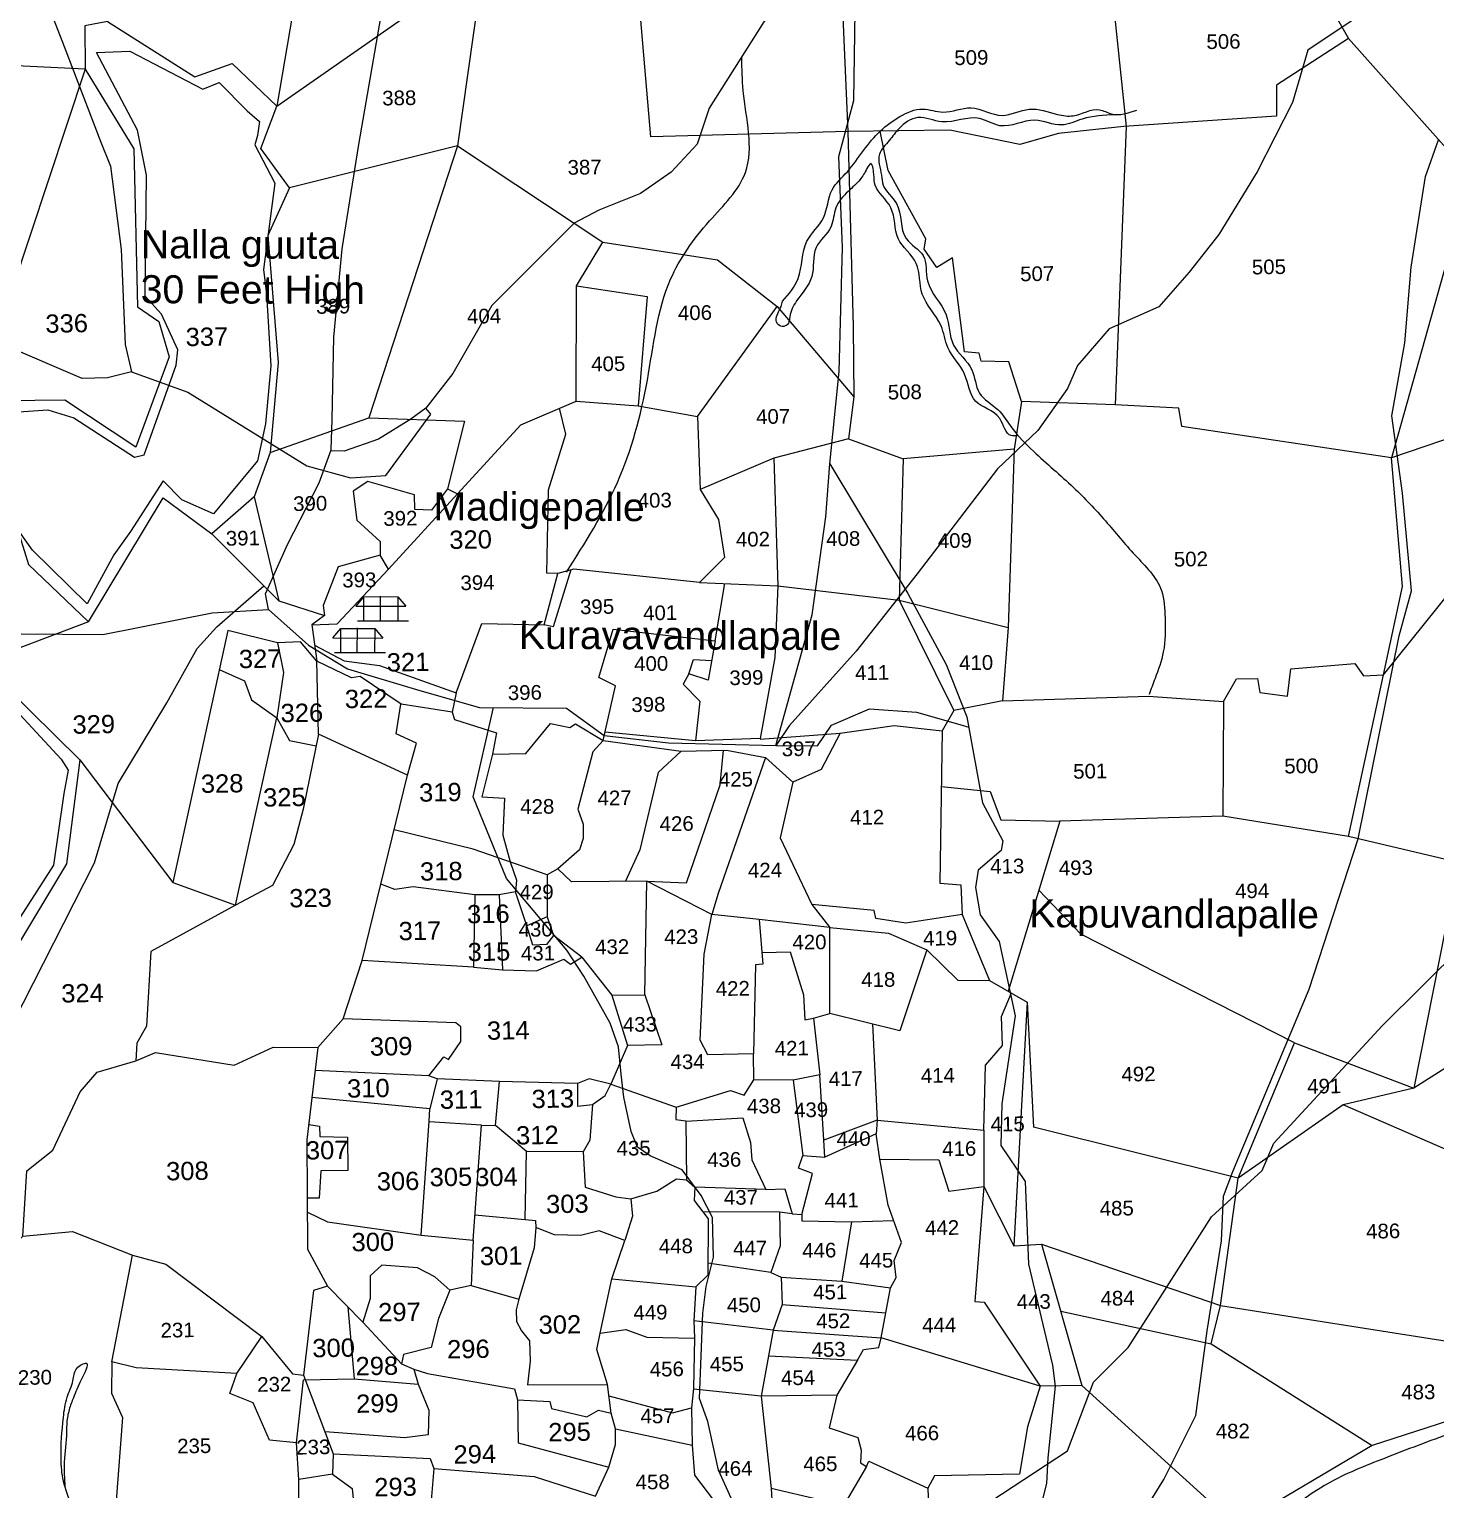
# Model space of a CAD drawing. Header units: feet. Extents: x 779776 to 786536, y 1561470 to 1570118.
# Drawn here: x 782769 to 784276, y 1564830 to 1566394 of the extents above; entities that cross this region are included whole.
import ezdxf
from ezdxf.enums import TextEntityAlignment as Align

# ---------------------------------------------------------------- set-up
doc = ezdxf.new("R2010")
doc.units = ezdxf.units.FT
doc.header["$MEASUREMENT"] = 0
for name, color, linetype in [('Hills', 23, 'Continuous'), ('PLOT', 7, 'Continuous'), ('PLOT NO', 7, 'Continuous'), ('ROADS', 6, 'Continuous'), ('STREAM', 4, 'Continuous'), ('TANKS-STREAM', 4, 'Continuous'), ('TEXT', 7, 'Continuous')]:
    doc.layers.add(name, color=color, linetype=linetype)
doc.styles.get("Standard").update_dxf_attribs({"font": 'arial.ttf'})
doc.linetypes.add('DOTS', pattern='A,1e-06,-3,["●",Standard,S=3,R=0,X=-1.25,Y=-1.25],-3', length=6.000001)

msp = doc.modelspace()

# ---------------------------------------------------------------- linework, layer by layer
at = {"layer": 'Hills'}
for points in [[(782720.8, 1565981.7), (782789.1, 1565986.3), (782816.8, 1565977.6), (782882, 1565935.6), (782892.1, 1565938), (782926.4, 1566034), (782928.3, 1566050.5), (782910.7, 1566088.8), (782893.3, 1566108.2), (782894.6, 1566237.8), (782884.9, 1566285.9), (782841.1, 1566369), (782877, 1566370.6), (782955.2, 1566329.8), (782972.4, 1566337), (783002.5, 1566306.7), (783015.6, 1566295), (783013.5, 1566280), (783010.7, 1566270.1), (783032.2, 1566229), (783020, 1566136.7), (783023.3, 1566110.2), (783028, 1566033.3), (783022.2, 1565971.2), (783013.6, 1565931.7), (782966.3, 1565874.8), (782932.4, 1565889.8), (782912.6, 1565910.2), (782877.4, 1565855.8), (782859.6, 1565831), (782831, 1565778.6), (782772.6, 1565836.1), (782726.3, 1565900.9)], [(782727.6, 1565693.4), (782803.2, 1565612), (782810.7, 1565600.4), (782806.1, 1565575.2), (782795.1, 1565498.7), (782738.3, 1565410.1)]]:
    msp.add_lwpolyline(points, dxfattribs=at)
at = {"layer": 'Hills', "color": 238}
msp.add_spline([(785615.7, 1565448.9), (785482, 1565363.8), (785367.8, 1565258.7), (785216.3, 1565131.8), (785166.9, 1565117.5), (784992.5, 1565087.7), (784798, 1565051), (784738.7, 1565036.5), (784696.6, 1565017), (784483.4, 1564937.9), (784298, 1564891.9), (784224.5, 1564864.8), (784162.9, 1564837.9), (784066.8, 1564759.3), (783974, 1564663.6), (783891.9, 1564563.8), (783881.9, 1564527.5), (783880.5, 1564445), (783896.5, 1564420.4), (783952.1, 1564400.1), (784013.8, 1564399.6), (784055, 1564393.9), (784161.6, 1564381.5), (784261.6, 1564381), (784319, 1564378.3), (784453.9, 1564384.1), (784573.8, 1564424.9), (784650.6, 1564458), (784716.3, 1564472.6), (784819.4, 1564453.7), (784915.6, 1564451), (784968.8, 1564452.5), (785128.8, 1564470), (785162.5, 1564493.4), (785184, 1564505.4), (785210.5, 1564521.4), (785249.9, 1564636), (785279.4, 1564741.6), (785297.7, 1564768.6), (785395.5, 1564838.7), (785476.5, 1564902.4), (785502.7, 1564922.6)], degree=3, dxfattribs=at)
at = {"layer": 'PLOT'}
for points in [[(782885.1, 1566622.5), (782853, 1566402.3), (782828.8, 1566397.4), (782828.9, 1566351.1), (782556.2, 1566364.5), (782376.6, 1566411.4), (782186.6, 1566458.6), (782262.4, 1566532.6), (782269.4, 1566685.5), (782282.8, 1566879.4), (782209.3, 1566860.1), (782241.8, 1566959.6), (782280.2, 1567011.3), (782334.1, 1567100.2), (782377.2, 1567208.5), (782442.7, 1567338.6), (782490.5, 1567393.6)], [(784727, 1566970.4), (784694.2, 1566800.6), (784678.6, 1566631.2), (784680.5, 1566470.7), (784639.1, 1566419.4), (784564.4, 1566456.3), (784360.2, 1566442.4), (784191.2, 1566434.4), (784167.5, 1566409.6), (784182.1, 1566384), (784105, 1566334), (784104.9, 1566300.8), (783941.3, 1566289.6), (783871.6, 1566282.3), (783830, 1566270.5), (783755, 1566285.7), (783645.9, 1566284.4)], [(783645, 1566737), (783638.5, 1566448.4), (783645.9, 1566284.4), (783434.9, 1566278.8), (783416.4, 1566495.6)], [(784896.6, 1566621.6), (784842.7, 1566594.8), (784842.1, 1566564.3), (784851.7, 1566538.8), (784824.6, 1566467.1), (784804.3, 1566159.4), (784648.5, 1566127.5), (784447.2, 1566071.6), (784442.1, 1566007.8), (784228, 1565934.8), (784003.5, 1565968.6), (784000.3, 1565988.1), (783932.2, 1565991.8), (783831.9, 1565995.2), (783818.4, 1566037.6), (783788.6, 1566038.4), (783786.4, 1566047.1), (783770.8, 1566048.5), (783757.9, 1566149.1), (783741.2, 1566138.9), (783727.7, 1566158.3), (783729.5, 1566169.3), (783689, 1566242.6), (783680.6, 1566284.9)], [(782853, 1566402.3), (782946.4, 1566342.8), (782986.5, 1566357.1), (783034.2, 1566311.7), (783255.5, 1566466), (783227.7, 1566269.1), (783047.7, 1566224), (783017.1, 1566266.3), (783034.2, 1566311.7)], [(783925.5, 1566467.5), (783943.9, 1566289.8), (783932.2, 1565991.8)], [(783054, 1566427.3), (783034.2, 1566311.7)], [(784639.1, 1566419.4), (784648.5, 1566127.5), (784577, 1566285), (784313.1, 1566236.8), (784228, 1565934.8)], [(784182.1, 1566384), (784313.1, 1566236.8), (784447.2, 1566071.6), (784527.1, 1565999.1), (784568.5, 1566002.3), (784570.9, 1565930), (784544.5, 1565918.6), (784508.1, 1565932.8), (784436.6, 1565920.3), (784449.4, 1565858.9), (784478.1, 1565634.6), (784299.8, 1565501.3), (784181.9, 1565529.3), (784047.3, 1565550.9), (783872.9, 1565545.9)], [(782828.9, 1566351.1), (782710.9, 1565995.5), (782706.4, 1565901.4), (782758.9, 1565850.7), (782768.5, 1565820.8), (782832.6, 1565759.1), (782717.4, 1565715.8), (782823.4, 1565611.3), (782809.2, 1565499.9), (782661.9, 1565255.5), (782608.4, 1565223.5)], [(782828.9, 1566351.1), (782881.3, 1566265.8), (782885.2, 1566096.5), (782907.8, 1566081), (782919.1, 1566043), (782883.2, 1565946.3), (782807.4, 1565996.6), (782710.9, 1565995.5)], [(783645.9, 1566284.4), (783651.4, 1566075.4), (783652.3, 1566000.1), (783646.5, 1565955.2), (783705.1, 1565933.9), (783700.7, 1565782.4), (783817.4, 1565753), (783811.4, 1565674.7), (783759.2, 1565664.1), (783746.9, 1565642.5), (783744.4, 1565479.4), (783767, 1565477.6), (783768.1, 1565445.9), (783708.1, 1565436.4), (783675.9, 1565441.4), (783674.1, 1565450), (783607.1, 1565456.4), (783626.5, 1565432), (783551, 1565440.5), (783500.2, 1565445.9), (783430.5, 1565481.5), (783349.7, 1565480.8), (783335.4, 1565494.5), (783323.8, 1565488.3), (783244.5, 1565515.9), (783159.9, 1565536.6)], [(783227.7, 1566269.1), (783132.8, 1565977.7)], [(783227.7, 1566269.1), (783383.4, 1566165.8), (783506.3, 1566146.8), (783570.2, 1566097), (783652.3, 1566000.1)], [(783047.7, 1566224), (783024.6, 1566172.9), (783035.6, 1566037), (783027.1, 1565940.5), (783009.9, 1565893.2), (782964.7, 1565853.6)], [(783355, 1565995.7), (783355.4, 1566119.1), (783383.4, 1566165.8)], [(783355.4, 1566119.1), (783430.9, 1566107.5), (783421.2, 1565990.7)], [(783484.9, 1565979.3), (783570.2, 1566097)], [(783811.4, 1565674.7), (783967.7, 1565679.7), (784048, 1565674), (784062.2, 1565698.2), (784084.7, 1565698.4), (784087, 1565683.4), (784116.6, 1565679.7), (784120.2, 1565708.8), (784188.7, 1565714.7), (784198.1, 1565701.4), (784219.5, 1565702.6), (784364.5, 1565882.9), (784392.8, 1565894), (784436.6, 1565920.3), (784474.7, 1565966.8), (784442.1, 1566007.8)], [(783831.9, 1565995.2), (783824.1, 1565944.2), (783705.1, 1565933.9)], [(783027.1, 1565940.5), (783132.8, 1565977.7), (783235.4, 1565974.3), (783217.1, 1565901.7), (783199.9, 1565878.8), (783182, 1565879.6), (783181.9, 1565895.2), (783131.7, 1565909.7), (783115.9, 1565899.3), (783120.1, 1565868), (783145, 1565845.1), (783145, 1565830.5), (783099.8, 1565818.3), (783083.8, 1565776.6), (783085.2, 1565766.1)], [(783646.5, 1565955.2), (783566.7, 1565934.6), (783487.5, 1565901)], [(783824.1, 1565944.2), (783817.4, 1565753)], [(783566.7, 1565934.6), (783571, 1565797.6)], [(784181.9, 1565529.3), (784219.5, 1565702.6), (784239.8, 1565797.1), (784228, 1565934.8)], [(783009.9, 1565893.2), (783036.6, 1565781.7)], [(783217.1, 1565901.7), (783227.8, 1565896.3), (783153.9, 1565815.8)], [(782832.6, 1565759.1), (782912.4, 1565892), (782964.7, 1565853.6), (783036.6, 1565781.7), (783085.2, 1565766.1), (783071.8, 1565756.1), (783077, 1565717.1), (783059.8, 1565737.7), (783035.1, 1565736.7), (782981.8, 1565749.8), (782923, 1565480.2)], [(783071.8, 1565756.1), (783098.9, 1565757), (783153.9, 1565815.8), (783145, 1565830.5)], [(783349.1, 1565814.8), (783330.2, 1565753.9), (783320.5, 1565756.1)], [(783226.4, 1565683.3), (783253.7, 1565757.5), (783320.5, 1565756.1), (783335.1, 1565811)], [(783265.3, 1565617.5), (783301.1, 1565618.2), (783327.4, 1565650.3), (783348, 1565646.2), (783354.2, 1565650), (783383.7, 1565632.1), (783397.1, 1565690.8), (783379.3, 1565699.7), (783394.4, 1565751.2), (783503.7, 1565738.8), (783514, 1565800.1)], [(783486.8, 1565801.3), (783571, 1565797.6), (783700.7, 1565782.4)], [(785508.1, 1565803.5), (785219.2, 1565734.7), (784999.6, 1565415), (784742.1, 1565230.4), (784483.9, 1565097.2), (784384, 1565151.4), (784176.4, 1565241.8), (784063.8, 1565163.3), (783844.8, 1565217.9)], [(783127.5, 1565786.2), (783118.9, 1565776.1)], [(783127.4, 1565760.4), (783127.5, 1565786.2), (783163.8, 1565786.1), (783163.7, 1565760.2)], [(783144.9, 1565786.7), (783144.8, 1565760.4)], [(783163.8, 1565786.1), (783172.6, 1565775.9)], [(783571, 1565797.6), (783567.7, 1565721), (783552.1, 1565634.3), (783482.5, 1565631.7)], [(783118.9, 1565776.1), (783172.6, 1565775.9)], [(783700.7, 1565782.4), (783759.2, 1565664.1)], [(783094.2, 1565742.1), (783102.8, 1565752.2)], [(783102.7, 1565726.4), (783102.8, 1565752.2), (783139.1, 1565752.1), (783139, 1565726.3)], [(783120.2, 1565752.7), (783120.1, 1565726.4)], [(783120.6, 1565760.4), (783175.3, 1565760.2)], [(783035.1, 1565736.7), (783041.6, 1565705), (783034.2, 1565656.3)], [(783094.2, 1565742.1), (783147.9, 1565741.9)], [(783139.1, 1565752.1), (783147.9, 1565741.9)], [(783503.7, 1565738.8), (783496.4, 1565696.7), (783475.5, 1565703.4), (783480.4, 1565718.7), (783500, 1565717.8)], [(783074.7, 1565734.1), (783106.5, 1565717.6), (783144.3, 1565712.6), (783226.4, 1565683.3), (783222, 1565662.4), (783167.6, 1565670.9), (783123.7, 1565700.7), (783114.4, 1565699.4), (783077, 1565717.1)], [(783095.9, 1565726.4), (783150.6, 1565726.2)], [(782972.7, 1565708.1), (782999.7, 1565696.2), (783007.1, 1565675.5), (783034.2, 1565656.3), (783047.7, 1565632.1), (783076.3, 1565626.3)], [(783078.8, 1565638.8), (783077, 1565717.1)], [(783475.5, 1565703.4), (783469.5, 1565692.4), (783487.4, 1565674.3), (783482.5, 1565631.7), (783385.8, 1565641.2)], [(784048, 1565674), (784047.3, 1565550.9)], [(783174.3, 1565594.9), (783184, 1565629.2), (783162.1, 1565639.1), (783167.1, 1565671)], [(783222, 1565662.4), (783224.5, 1565654.6), (783269.4, 1565640.2), (783265.3, 1565617.5), (783254, 1565571.7), (783278.2, 1565570.3), (783276.4, 1565530.8), (783284.1, 1565502.1)], [(782990, 1565455.9), (783034.2, 1565656.3)], [(783551.9, 1565633.4), (783637.5, 1565639.8), (783695.5, 1565648.1), (783746.9, 1565642.5)], [(782712.7, 1565048.8), (782762.4, 1565101.4), (782766.7, 1565171.2), (782794.5, 1565193.5), (782823.8, 1565255.7), (782841.7, 1565276.8), (782883.3, 1565288.9), (782904.2, 1565298), (782988.7, 1565284.3), (783030.2, 1565303.6), (783078.2, 1565303.3), (783105.2, 1565333.9), (783125.7, 1565396.6), (783145.5, 1565478.3), (783174.3, 1565594.9), (783078.8, 1565638.8), (783062.6, 1565558.6), (783052.6, 1565520.6)], [(783383.7, 1565632.1), (783372.7, 1565619.9), (783356.7, 1565558.4), (783362.4, 1565542.6), (783362.2, 1565527.1), (783358.5, 1565515), (783335.4, 1565494.5)], [(783383.7, 1565632.1), (783467.4, 1565620.7), (783442.7, 1565598), (783422.9, 1565515), (783407.6, 1565481.3)], [(783637.5, 1565639.8), (783617.3, 1565601.2), (783586.8, 1565587.6)], [(783430.5, 1565481.5), (783473.2, 1565479.6), (783509.1, 1565584.5), (783512.8, 1565621.8)], [(783467.4, 1565620.7), (783515.8, 1565621.9), (783557.7, 1565613.8), (783586.8, 1565587.6), (783573.3, 1565527.8), (783607.1, 1565456.4)], [(783557.7, 1565613.8), (783507, 1565468.1), (783500.2, 1565445.9)], [(782823.4, 1565611.3), (782923, 1565480.2), (782990, 1565455.9)], [(783746, 1565582.9), (783798.2, 1565577.4), (783809.5, 1565547.3), (783872.9, 1565545.9), (783817.7, 1565363.6)], [(784809.5, 1565562.5), (784754.5, 1565509), (784555.5, 1565465.5), (784431.3, 1565373.7), (784252, 1565259.6)], [(783052.6, 1565520.6), (783029.8, 1565476.8), (782990, 1565455.9), (782899.5, 1565406.3), (782894.8, 1565326.3), (782884.3, 1565307.9), (782883.3, 1565288.9)], [(783284.1, 1565502.1), (783291, 1565482.4), (783289.9, 1565469.9), (783272.4, 1565466.7), (783246.5, 1565466.9), (783180.4, 1565475.3), (783160.5, 1565472.5), (783145.5, 1565478.3)], [(783323.8, 1565488.3), (783323.9, 1565443.3), (783302.2, 1565433.6)], [(784380.5, 1565063.9), (784384, 1565151.4), (784393.4, 1565215), (784434.3, 1565303.1), (784451.2, 1565338), (784431.3, 1565373.7), (784422.8, 1565461.1), (784299.8, 1565501.3), (784252, 1565259.6)], [(783393.1, 1565359.5), (783428.5, 1565359.8), (783430.5, 1565481.5)], [(784035.1, 1564985.9), (784044.8, 1565026.8), (784063.8, 1565163.3), (784124.3, 1565308.2), (783895.2, 1565424.6), (783850.5, 1565471.8)], [(783246.5, 1565466.9), (783245, 1565389.4), (783125.7, 1565396.6)], [(783245, 1565389.4), (783276, 1565386.5), (783312.4, 1565385.4), (783341.5, 1565398), (783348.7, 1565392.7), (783360.8, 1565400.1), (783330.6, 1565423.1), (783323, 1565413.5), (783308.4, 1565413), (783302.2, 1565433.6), (783289.9, 1565469.9)], [(783272.4, 1565466.7), (783276, 1565386.5)], [(785617.7, 1565463.8), (785431.8, 1565345.4), (785224.3, 1565171.1), (785129.3, 1565129.5), (785043.4, 1565116.3), (784762.2, 1565064.8), (784572, 1564994.7), (784207.3, 1564877.2), (784062, 1564791)], [(783323.9, 1565443.3), (783330.6, 1565423.1)], [(783392.1, 1565263.9), (783462.1, 1565239.4), (783520.1, 1565257.2), (783534.9, 1565252.2), (783545.1, 1565268.5), (783544.7, 1565296.5), (783495.9, 1565295.4), (783487.7, 1565311), (783491.8, 1565403.3), (783500.2, 1565445.9)], [(783551, 1565440.5), (783554.9, 1565392.6), (783546.8, 1565391.7), (783544.7, 1565296.5)], [(783768.1, 1565445.9), (783797.7, 1565375.2), (783837.8, 1565352), (783844.8, 1565217.9)], [(783553.9, 1565405.1), (783583.9, 1565405.9), (783598.4, 1565359.6), (783599.9, 1565332.9), (783609, 1565334.6), (783626.4, 1565339.6), (783626.5, 1565432)], [(783626.5, 1565432), (783689.2, 1565425.6), (783730.4, 1565407.9), (783701.6, 1565321.3), (783626.4, 1565339.6)], [(783360.8, 1565400.1), (783393.1, 1565359.5), (783409.8, 1565305.6), (783392.1, 1565263.9), (783368.7, 1565269.6), (783356.4, 1565264.7), (783272.9, 1565266.9), (783206, 1565269.6), (783197, 1565272.8), (783213.2, 1565293.4), (783218.3, 1565290.5), (783231.2, 1565309.8), (783231.3, 1565325.6), (783226.1, 1565329.7), (783105.2, 1565333.9)], [(783730.4, 1565407.9), (783763.6, 1565375.3), (783797.7, 1565375.2)], [(783677.3, 1565225.5), (783791.3, 1565214.6), (783793.3, 1565284.3), (783811.5, 1565305.4), (783810.4, 1565336.6), (783821, 1565361.7)], [(783428.5, 1565359.8), (783446.7, 1565306.3), (783409.8, 1565305.6)], [(783837.8, 1565352), (783823.7, 1565091), (783853.4, 1565092.7), (783896.5, 1564941.2), (783851.9, 1564940.4), (783838.1, 1564896.9), (783829.7, 1564846.5), (783738.8, 1564844.7), (783731.6, 1564831.5), (783732.3, 1564811.9), (783687.1, 1564711.6), (783681, 1564682.8), (783647.9, 1564640.2), (783641.2, 1564625.7), (783647.2, 1564621.6), (783640, 1564602.5), (783656.1, 1564576.4), (783666.4, 1564576), (783664.5, 1564558.2), (783677.8, 1564537.8), (783665.8, 1564502.4), (783696, 1564482.2), (783695.2, 1564467.1)], [(783609, 1565334.6), (783615.8, 1565273.9)], [(783672.3, 1565328.5), (783677.3, 1565225.5), (783620, 1565203.9), (783615.8, 1565273.9), (783587.3, 1565268.2), (783545.1, 1565268.5)], [(783078.2, 1565303.3), (783066.4, 1565204.4), (783067.3, 1565087.3), (783088.5, 1565047.6), (783073.6, 1565043.1), (783063, 1564952.4)], [(784124.3, 1565308.2), (784252, 1565259.6), (784176.4, 1565241.8)], [(783206, 1565269.6), (783198.3, 1565237.6), (783071.8, 1565249.8)], [(783197, 1565272.8), (783075.3, 1565278.6)], [(783587.3, 1565268.2), (783597.6, 1565187.6), (783621.2, 1565186), (783620, 1565203.9)], [(783253.5, 1565220.1), (783268.5, 1565219.8), (783272.9, 1565266.9)], [(783356.4, 1565264.7), (783356.4, 1565240.3), (783372.4, 1565242.4), (783386, 1565251.9), (783392.1, 1565263.9)], [(783067, 1565126.9), (783088.7, 1565116.5), (783189, 1565102.3), (783197.4, 1565224.3), (783198.3, 1565237.6)], [(783372.4, 1565242.4), (783369.6, 1565203.9), (783362.2, 1565191.6), (783301.5, 1565191.9)], [(783462.1, 1565239.4), (783461.6, 1565226.2), (783472.3, 1565224.8), (783472.9, 1565161.5), (783481.9, 1565153.7), (783481.4, 1565139.5), (783490.6, 1565127.4), (783496.3, 1565119.9), (783495.8, 1565059.3), (783482.9, 1565047.1), (783481, 1565010.6), (783481.5, 1564992.5), (783480.6, 1564937.9), (783478.5, 1564917.2), (783479.1, 1564877.3), (783481.7, 1564845.4), (783521.2, 1564793)], [(783068.4, 1565220.7), (783080.1, 1565218.9), (783080.4, 1565208.1), (783109.8, 1565207.3), (783110.3, 1565171.4), (783081.5, 1565171.3), (783079.5, 1565141.9), (783066.9, 1565141.8)], [(783189, 1565102.3), (783244.4, 1565096.8), (783253.5, 1565220.1), (783197.4, 1565223.7)], [(783472.3, 1565224.4), (783533.2, 1565228), (783541.7, 1565201.6), (783543, 1565183.1), (783558.1, 1565151.3), (783481.9, 1565153.7)], [(783677.3, 1565225.5), (783676.2, 1565210.7), (783621.2, 1565186)], [(783300.3, 1565119.1), (783301.5, 1565191.9), (783268.5, 1565219.8)], [(783791.3, 1565214.6), (783791.5, 1565154.4), (783781.8, 1565031.4), (783791.9, 1565030.6), (783851.9, 1564940.4), (783681.6, 1564992.5), (783691.4, 1565045.9), (783697.7, 1565056.8), (783695.5, 1565075.1), (783703.3, 1565094.6), (783689, 1565134.6), (783680.2, 1565183.8), (783676.2, 1565210.7)], [(783362.2, 1565191.6), (783364.4, 1565153.7), (783397.5, 1565143.2), (783413.5, 1565141.1), (783415.2, 1565122.6), (783406.9, 1565096.5)], [(783558.1, 1565151.3), (783578.3, 1565151.8), (783586.2, 1565125.1), (783596.5, 1565124.6), (783607.9, 1565168.5), (783593.1, 1565173.9), (783597.6, 1565187.6)], [(783680.2, 1565183.8), (783743.2, 1565182.9), (783754.1, 1565149.6), (783791.5, 1565154.4), (783823.7, 1565091)], [(783413.5, 1565141.1), (783441.2, 1565149.6), (783462.3, 1565162.6), (783472.9, 1565161.5)], [(783586.2, 1565125.1), (783572.8, 1565126.9), (783490.6, 1565127.4)], [(783572.8, 1565126.9), (783573.2, 1565091), (783563.2, 1565062.2), (783495.9, 1565072.4)], [(783246.4, 1565124.2), (783300.3, 1565119.1), (783311.2, 1565118), (783311.5, 1565110.6)], [(783596.5, 1565124.6), (783596.6, 1565117.6), (783649.8, 1565116.5), (783694.9, 1565118.1)], [(783649.8, 1565116.5), (783639.3, 1565053.1)], [(782762.4, 1565101.4), (782815.5, 1565106.1), (782879.6, 1565080.8), (782915.5, 1565071.2), (783018.2, 1564993.9), (783051, 1564953.7), (783063, 1564952.4), (783094.7, 1564868.2), (783093.8, 1564846.3), (783058, 1564840.5), (783055.4, 1564880), (783026.5, 1564882.7), (783009, 1564922.8), (782984, 1564932.9), (782991.3, 1564954), (782883.5, 1564960.1), (782857.4, 1564966.7), (782879.6, 1565080.8)], [(783244.4, 1565096.8), (783242.3, 1565048.4), (783219.4, 1565043.4), (783203.6, 1565057.8), (783184.8, 1565067.3), (783146.9, 1565070), (783134.3, 1565058.6), (783134.4, 1565034.3), (783126.3, 1565009.1)], [(783242.3, 1565048.4), (783293.4, 1565033.9), (783290.5, 1565022.3), (783290.9, 1565009.8), (783296.4, 1565000), (783305, 1564989.3), (783305.6, 1564967.3), (783302.6, 1564942.1), (783388.5, 1564942.2), (783376.9, 1564979.8), (783380.6, 1564997.4), (783393.2, 1565055.5), (783406.9, 1565096.5), (783379.4, 1565106.9), (783359.5, 1565102), (783331.6, 1565102.7), (783311.5, 1565110.6), (783309.9, 1565088.6), (783293.4, 1565033.9)], [(783853.4, 1565092.7), (784044.8, 1565026.8), (784294.4, 1564987.8), (784572, 1564994.7)], [(783393.2, 1565055.5), (783482.9, 1565047.1)], [(783563.2, 1565062.2), (783574.4, 1565057.2), (783575.4, 1565027.9), (783566, 1565000.4), (783481, 1565010.6)], [(783574.4, 1565057.2), (783639.3, 1565053.1), (783691.4, 1565045.9)], [(783088.5, 1565047.6), (783126.3, 1565009.1), (783167.9, 1564964.4), (783180.9, 1564958.8), (783185.6, 1564942.6)], [(783219.4, 1565043.4), (783207.4, 1565013), (783199.4, 1564981.9), (783169.8, 1564974.4), (783167.9, 1564964.4)], [(783110.2, 1565025.6), (783117.2, 1564948.3)], [(783575.4, 1565027.9), (783686.5, 1565019.2)], [(783873.8, 1565020.9), (784035.1, 1564985.9), (784207.3, 1564877.2)], [(783380.6, 1564997.4), (783408, 1565001.4), (783430.5, 1564992.9), (783481.5, 1564992.1)], [(782991.3, 1564954), (783018.2, 1564993.9)], [(783566, 1565000.4), (783553.1, 1564929.8), (783480.6, 1564937.5)], [(783561, 1564972.9), (783656, 1564968.3), (783662.6, 1564979.9), (783679, 1564982), (783681.6, 1564992.5)], [(783566, 1565000.4), (783681.6, 1564992.5)], [(782857.4, 1564966.7), (782857.3, 1564933.2), (782869, 1564907), (782862.2, 1564817.6)], [(783180.9, 1564958.8), (783195.7, 1564954.3), (783288.7, 1564937.8), (783292, 1564925.9), (783292.8, 1564879.9), (783390, 1564853.7), (783397, 1564878.2), (783396.9, 1564894.8), (783392.3, 1564911.5), (783388.5, 1564942.2)], [(783656, 1564968.3), (783634.2, 1564930.9), (783553.1, 1564929.8)], [(783055.4, 1564880), (783062.7, 1564947.2), (783117.2, 1564948.3), (783185.6, 1564942.6), (783197.1, 1564914.9), (783196.2, 1564888.4), (783171, 1564885.3), (783085.9, 1564891.5)], [(783896.5, 1564941.2), (784062, 1564791)], [(783292, 1564925.9), (783326.8, 1564924), (783328.6, 1564916.5), (783366.2, 1564907.9), (783378.9, 1564914.7), (783392.3, 1564911.5)], [(783390, 1564930.1), (783458, 1564912), (783478.5, 1564917.2)], [(783553.1, 1564929.8), (783563.7, 1564831), (783566.3, 1564789), (783555.7, 1564757.6), (783546.2, 1564714.7), (783528.1, 1564707.5), (783507.7, 1564708.6)], [(783634.2, 1564930.9), (783625.9, 1564895.9), (783656.7, 1564885.5), (783660, 1564872.2), (783659.5, 1564858.4), (783665.7, 1564854.5), (783668.3, 1564860.4), (783731.6, 1564831.5)], [(783396.9, 1564894.8), (783479.1, 1564877.3)], [(783094.7, 1564868.2), (783198.6, 1564863.2), (783202.3, 1564852.3), (783310, 1564843.8), (783375.6, 1564822.8), (783390, 1564853.7)], [(783093.8, 1564846.3), (783115.1, 1564830.9), (783118.7, 1564794.1), (783057.8, 1564806.8), (783058, 1564840.5)], [(783202.3, 1564852.3), (783198.4, 1564805.4), (783117.4, 1564807.8)], [(783665.7, 1564854.5), (783644.2, 1564817.3), (783615.4, 1564818.7), (783563.7, 1564831)]]:
    msp.add_lwpolyline(points, dxfattribs=at)
at = {"layer": 'ROADS', "color": 6, "linetype": 'DOTS', "ltscale": 3}
for points in [[(783760.7, 1566816.2), (783713.1, 1566701.4), (783655.1, 1566509.2), (783599.7, 1566457.9), (783556, 1566401.7), (783497.2, 1566309.3), (783484.6, 1566270.7), (783456.6, 1566240.9), (783423.8, 1566218.1), (783379.1, 1566200.1), (783352.9, 1566186.1), (783264.6, 1566098.2), (783222.9, 1566025.1), (783193.8, 1565988.2), (783177.9, 1565976.2), (783143, 1565954.9), (783106.3, 1565942), (783092.6, 1565942.4)], [(782747.5, 1566527.6), (782806.4, 1566375.6), (782845.9, 1566272.8), (782856.1, 1566247.4), (782867.6, 1566158), (782871.8, 1566056.2), (782878.8, 1566027), (782852.9, 1566020.7), (782825.8, 1566019.9), (782740.2, 1566056.7)], [(784346.3, 1566531.5), (784259, 1566470.5), (784201.1, 1566417.8), (784184.9, 1566402.6), (784138.6, 1566371.5), (784121.9, 1566315.5), (784084.2, 1566241.1), (784043.3, 1566174), (784011.5, 1566133.6), (783978.8, 1566096.7), (783925.7, 1566073), (783891.9, 1566033.8), (783881, 1566009.2), (783849.2, 1565964.1), (783806, 1565923), (783720, 1565810.8), (783654.6, 1565727.9), (783582.9, 1565648), (783568.9, 1565627.3)], [(783626.4, 1565928.6), (783636.7, 1566027.2), (783640, 1566160), (783636.3, 1566257.6), (783652.1, 1566317.6), (783655.1, 1566509.2)], [(782672.6, 1565747.2), (782847.8, 1565745.5), (782965.1, 1565768.9), (783025.2, 1565772.3), (783022.3, 1565789.3), (783045.6, 1565842.1), (783079.7, 1565908.1), (783092.6, 1565943.6), (783093.6, 1565976), (783095.3, 1566064), (783104.3, 1566158.6), (783122, 1566270.6), (783145.7, 1566406.4)], [(783938.5, 1564766.6), (783984.1, 1564840.5), (784018.4, 1564909.3), (784030.8, 1564999.9), (784045.9, 1565096.3), (784048, 1565144.2), (784058, 1565170.5), (784140, 1565365.8), (784192.4, 1565526.8), (784236.2, 1565744.4), (784249.4, 1565792.5), (784239.7, 1565897.1), (784228.5, 1565979.8), (784242.2, 1566057.9), (784249.3, 1566139.1), (784264.4, 1566236.1), (784278.5, 1566275.6)], [(782878.8, 1566027), (782938.9, 1566005.2), (783066.3, 1565926.2), (783113.1, 1565913.4), (783151.2, 1565916), (783199.3, 1565981.7), (783193.8, 1565988.2)], [(783227.8, 1565896.3), (783295.7, 1565970.2), (783355, 1565995.7), (783421.2, 1565990.7), (783484.9, 1565979.3), (783487.5, 1565901), (783507.3, 1565868.7), (783513.9, 1565828.2), (783486.8, 1565801.3), (783352.5, 1565815.7), (783335.1, 1565811), (783323.4, 1565811.3), (783325.2, 1565900.5), (783343.9, 1565960.1), (783337, 1565988)], [(783568.6, 1565626.9), (783607.6, 1565766.7), (783622.1, 1565871.8), (783626.4, 1565928.6), (783710.1, 1565789.5), (783751.1, 1565713.7), (783773.3, 1565657.5), (783790.2, 1565565.2), (783811.9, 1565524.5), (783810.2, 1565514.2), (783785.3, 1565493.3), (783782.6, 1565474.6), (783787.5, 1565445.3), (783807.8, 1565416.7), (783825.2, 1565337.2), (783810.6, 1565243), (783809.8, 1565198.2), (783835.8, 1565159.8), (783839.4, 1565071.4), (783864.9, 1564962.9), (783868, 1564940.6), (783860.1, 1564863.7), (783858.7, 1564836.3), (783838.2, 1564755.4)], [(782429.3, 1563974.2), (782447.9, 1564287.2), (782482.8, 1564485.4), (782501.3, 1564567.9), (782535.5, 1564668.4), (782563.2, 1564730.7), (782600.9, 1564795), (782602.5, 1564832.5), (782614.9, 1564923.4), (782618.1, 1564964.5), (782653.3, 1565067.4), (782631.9, 1565169.9), (782696.3, 1565243.6), (782740.9, 1565307.8), (782839, 1565501.1), (782864.3, 1565586.2), (782916.4, 1565672.5), (782948.8, 1565730.6), (782969.9, 1565754), (782992.7, 1565773.9), (783020.4, 1565797.9)], [(783025.2, 1565772.3), (783068.3, 1565734.3), (783109.8, 1565708.8), (783187.5, 1565685.5), (783251.5, 1565667.6), (783344.4, 1565666.9), (783384.9, 1565637.3), (783453.8, 1565629.6), (783568.6, 1565626.9)], [(783522.7, 1564816.7), (783507.3, 1564850.7), (783496, 1564902.6), (783487.1, 1564927.2), (783490.4, 1565018.9), (783494, 1565047.5), (783502.1, 1565078.7), (783500.7, 1565121.2), (783488.6, 1565144.8), (783468.4, 1565172.2), (783434.1, 1565187.1), (783420.6, 1565196.7), (783413.9, 1565213.5), (783405.8, 1565250.2), (783403.2, 1565274.8), (783400.1, 1565304.1), (783391.4, 1565329.5), (783363.2, 1565379.7), (783345, 1565407.4), (783280.2, 1565484.4), (783244.4, 1565571.8), (783266.3, 1565667.4)], [(783568.6, 1565626.9), (783613.5, 1565626.3), (783628.5, 1565648.6), (783669, 1565665.9), (783719.3, 1565662.3), (783765.7, 1565649.1), (783775.4, 1565646.4)], [(783799, 1564817.5), (783880.9, 1564871.3), (783909, 1564945), (783945.9, 1564982.1), (783963, 1565008.1), (784035.2, 1565121.9), (784089.4, 1565171.4), (784102.1, 1565200.8), (784218, 1565326.5), (784304.1, 1565411.7)]]:
    msp.add_lwpolyline(points, dxfattribs=at)
msp.add_spline([(783344.5, 1565812.4), (783399, 1565908.5), (783431.1, 1566018.2), (783456, 1566126.1), (783497.7, 1566188.6), (783536.2, 1566240.6), (783533.8, 1566328), (783532.2, 1566363.2)], degree=3, dxfattribs=at)
at = {"layer": 'STREAM'}
msp.add_spline([(782790.3, 1564722.6), (782802, 1564724.7), (782814.2, 1564725.5), (782831, 1564757.7), (782827.9, 1564772.5), (782826.3, 1564785.3), (782815.3, 1564812.6), (782805.7, 1564839), (782803.2, 1564863.1), (782805.7, 1564907.1), (782809.7, 1564928.7), (782815.9, 1564946.4), (782820.1, 1564959.6), (782830.2, 1564965.2), (782824.8, 1564947.5), (782816.4, 1564928.1), (782811.9, 1564915.5), (782809.4, 1564901.8), (782809.1, 1564891.4), (782806.6, 1564859.3), (782807.4, 1564832.7)], degree=3, dxfattribs=at)
at = {"layer": 'TANKS-STREAM', "color": 4}
msp.add_spline([(783345, 1567944.7), (783300.4, 1567896.5), (783267.4, 1567843.2), (783248.2, 1567805.5), (783234.1, 1567761.8), (783207.1, 1567695.5), (783201.6, 1567653), (783192.7, 1567640.7), (783180, 1567613.3), (783175, 1567588.9), (783158.8, 1567574.7), (783139.9, 1567569.9), (783126.8, 1567560.6), (783108.8, 1567555.4), (783077.5, 1567554.9), (783012.9, 1567538), (782998.7, 1567527.5), (782979.1, 1567512.8), (782954.2, 1567500.1), (782934.1, 1567491.5), (782915.5, 1567469.4), (782904.1, 1567462.2), (782875.3, 1567460.5), (782851.1, 1567453.9), (782842, 1567449), (782839.8, 1567412), (782839.9, 1567374.2), (782849.6, 1567344.3), (782849.7, 1567337.9), (782840.1, 1567363.1), (782837.2, 1567372.3), (782834.5, 1567397.6), (782828.9, 1567424.8), (782831.8, 1567448.4), (782829.9, 1567452.5), (782818.9, 1567448.2), (782772.6, 1567423.9), (782720.3, 1567425.3), (782683, 1567409.4), (782629.4, 1567409.5), (782591.7, 1567398.7), (782549.7, 1567393), (782496.6, 1567352.8), (782483.1, 1567327.6), (782478.3, 1567309.6), (782452.1, 1567290.7), (782437.4, 1567234.3), (782414.9, 1567214.8), (782408, 1567182.2), (782386.3, 1567150.9), (782387.4, 1567124.7), (782373.7, 1567104.6), (782363.8, 1567074.1), (782343.6, 1567046.5), (782326, 1567037.4), (782315.3, 1567010.6), (782301.7, 1566986.1), (782277.7, 1566963.5), (782270.6, 1566946.5), (782252.6, 1566907.4), (782246.1, 1566869.7), (782238, 1566851.8), (782217, 1566827.9), (782202.6, 1566805.5), (782207.1, 1566796.7), (782234.6, 1566789), (782286, 1566762.6), (782308.3, 1566751.1), (782283.1, 1566758.1), (782266.1, 1566770), (782237.7, 1566772.8), (782226.4, 1566773.7), (782199.2, 1566789.6), (782213.9, 1566761.2), (782234.7, 1566728.5), (782258.4, 1566704.1), (782264.9, 1566680.8), (782258.5, 1566655), (782262.5, 1566631.1), (782259.3, 1566604.9), (782246.3, 1566547.5), (782229.7, 1566522.2), (782200.2, 1566501.7), (782187.5, 1566477.6), (782182.6, 1566467.4), (782178.9, 1566445.3), (782171.7, 1566424.3), (782156.9, 1566400.3), (782146.2, 1566382.7), (782145.2, 1566358.2), (782122, 1566331.5), (782099.5, 1566293.4), (782085.2, 1566249.3), (782074.2, 1566223.5), (782066.2, 1566191.5), (782060.5, 1566155.4), (782048.2, 1566121.5), (782042.5, 1566106.1), (782034.3, 1566068.1), (782034.2, 1566036.1), (782016.8, 1565972), (782014.1, 1565962.8), (782013.2, 1565923.5), (782001.2, 1565899.6), (782001.5, 1565876.2), (781995.9, 1565850.5), (782010.8, 1565812.4), (782011, 1565797.6), (782001.7, 1565767), (782013.2, 1565738.2), (782000.8, 1565692.2), (781982.6, 1565629.1), (781969.8, 1565610.2), (781960.6, 1565587.9), (781964.8, 1565575), (781991.7, 1565539.2), (782018, 1565514.2), (782042.1, 1565493.7), (782037.1, 1565474), (782047.6, 1565439.1), (782054.3, 1565415.3), (782053.2, 1565384.6), (782069.9, 1565356.8), (782075.3, 1565314.2), (782099.7, 1565279.2), (782144.7, 1565326.3)], degree=3, dxfattribs=at)
at = {"layer": 'TANKS-STREAM'}
for points in [[(783576, 1566102.5), (783592.6, 1566127.1), (783602, 1566166.8), (783619.7, 1566191.9), (783628.9, 1566221.9), (783645.3, 1566241.3), (783662.5, 1566264), (783680.8, 1566285), (783701.6, 1566300.4), (783726, 1566308.4), (783747.6, 1566305.2), (783777.8, 1566309.7), (783811.1, 1566301.7), (783840.1, 1566308.3), (783870.3, 1566302.7), (783887.3, 1566301.3), (783915.2, 1566307.7), (783928.2, 1566303.3), (783955.2, 1566307.3)], [(783932, 1566302.3), (783896.8, 1566297.7), (783874.8, 1566291.4), (783846.1, 1566296.4), (783808.7, 1566290.6), (783786.7, 1566298.4), (783746.5, 1566294.8), (783720.8, 1566299.3), (783700.7, 1566287.7), (783690.2, 1566274.8), (783679.6, 1566260), (783681.8, 1566237.7), (783683.7, 1566227), (783697.9, 1566207.3), (783708.3, 1566169.7), (783726.4, 1566151.5), (783731.2, 1566124.4), (783751.1, 1566088), (783759, 1566055.7), (783778.6, 1566029.3), (783786.7, 1566004.3), (783806.3, 1565986.6), (783821.6, 1565966.9), (783844.6, 1565941.9), (783887.5, 1565903.1), (783921.7, 1565867.3), (783953.5, 1565830.6), (783981.7, 1565792.7), (783985.5, 1565763.1), (783983.7, 1565727), (783974.8, 1565698.4), (783968.4, 1565681.3)], [(783827.5, 1565958.8), (783820.7, 1565958.7), (783808.6, 1565976.9), (783782.5, 1565995.7), (783770.8, 1566024.4), (783753, 1566053.1), (783745.6, 1566076.4), (783725.6, 1566110.2), (783719, 1566143.1), (783699.7, 1566169.9), (783691.8, 1566202.8), (783675.1, 1566226.8), (783673.6, 1566238.7), (783670.1, 1566250), (783666.3, 1566244.7), (783658.9, 1566232.9), (783646.2, 1566220.3), (783633, 1566202.7), (783627.8, 1566182.6), (783611.9, 1566160), (783607.2, 1566129), (783591, 1566102.9), (783583.6, 1566085.9), (783582.1, 1566079), (783578.8, 1566076.1), (783572.6, 1566076.5), (783569.2, 1566082.1), (783570.7, 1566089.5), (783574.3, 1566097.1), (783576, 1566102.5)]]:
    msp.add_spline(points, degree=3, dxfattribs=at)

# ---------------------------------------------------------------- texts
at = {"layer": 'PLOT NO'}
for s, height, p in [('506', 15.67, (784048.1, 1566380.8)), ('509', 15.67, (783778.1, 1566363.6)), ('388', 15.67, (783165.4, 1566320.4)), ('387', 15.67, (783363.9, 1566246.2)), ('505', 15.67, (784096.8, 1566139.4)), ('507', 15.67, (783848.6, 1566132.1)), ('389', 15.67, (783094.6, 1566097.2)), ('406', 15.67, (783482.1, 1566090.3)), ('336', 19.58, (782809.2, 1566078.9)), ('404', 15.67, (783256.2, 1566086.7)), ('337', 19.58, (782959.4, 1566064.6)), ('405', 15.67, (783389.2, 1566035.6)), ('508', 15.67, (783706.8, 1566005.4)), ('407', 15.67, (783565.8, 1565979.2)), ('390', 15.67, (783070, 1565886)), ('403', 15.67, (783439, 1565889.4)), ('392', 15.67, (783166.6, 1565870.1)), ('391', 15.67, (782997.9, 1565848.9)), ('320', 19.58, (783241.8, 1565847.4)), ('402', 15.67, (783544.2, 1565847.7)), ('408', 15.67, (783640.9, 1565848.3)), ('409', 15.67, (783760.4, 1565846.3)), ('502', 15.67, (784013.2, 1565826.5)), ('393', 15.67, (783122.6, 1565804.1)), ('394', 15.67, (783249.2, 1565801.2)), ('395', 15.67, (783377.3, 1565775.5)), ('401', 15.67, (783444.8, 1565768.9)), ('327', 19.58, (783016.4, 1565719.7)), ('321', 19.58, (783174.8, 1565716.1)), ('400', 15.67, (783435.2, 1565714.5)), ('410', 15.67, (783783.2, 1565715.5)), ('399', 15.67, (783537.2, 1565699.5)), ('411', 15.67, (783671.8, 1565704.8)), ('396', 15.67, (783299.9, 1565683.5)), ('322', 19.58, (783129.9, 1565676.9)), ('398', 15.67, (783432.2, 1565670.7)), ('329', 19.58, (782838.2, 1565649.5)), ('326', 19.58, (783061.1, 1565661.8)), ('397', 15.67, (783593.3, 1565623.3)), ('500', 15.67, (784131.5, 1565604.9)), ('328', 19.58, (782975.7, 1565586.1)), ('425', 15.67, (783525.9, 1565590.5)), ('501', 15.67, (783905.4, 1565599.3)), ('325', 19.58, (783042.4, 1565571.4)), ('319', 19.58, (783209.4, 1565576.7)), ('428', 15.67, (783313.2, 1565561.4)), ('427', 15.67, (783396, 1565570.6)), ('426', 15.67, (783462.5, 1565543.1)), ('412', 15.67, (783666.4, 1565549.9)), ('318', 19.58, (783210.4, 1565492.1)), ('413', 15.67, (783816.5, 1565497.5)), ('493', 15.67, (783890, 1565495.8)), ('424', 15.67, (783557.1, 1565493.3)), ('323', 19.58, (783070.4, 1565463.5)), ('429', 15.67, (783312.5, 1565469.8)), ('494', 15.67, (784078.8, 1565471.1)), ('316', 19.58, (783260.8, 1565446.4)), ('317', 19.58, (783187.5, 1565428.3)), ('430', 15.67, (783311.5, 1565429.9)), ('423', 15.67, (783467.4, 1565421.9)), ('420', 15.67, (783604.7, 1565416.2)), ('419', 15.67, (783744.7, 1565420.4)), ('315', 19.58, (783261.5, 1565405.9)), ('431', 15.67, (783314, 1565404.4)), ('432', 15.67, (783393.4, 1565411.2)), ('418', 15.67, (783678.4, 1565376)), ('324', 19.58, (782826.2, 1565361.6)), ('422', 15.67, (783522.6, 1565366.5)), ('314', 19.58, (783282.1, 1565321.7)), ('433', 15.67, (783423.1, 1565328.1)), ('309', 19.58, (783156.7, 1565304.6)), ('421', 15.67, (783585.8, 1565302.5)), ('434', 15.67, (783474.2, 1565288.1)), ('492', 15.67, (783957.1, 1565274.9)), ('310', 19.58, (783132.3, 1565259.7)), ('417', 15.67, (783643.6, 1565269.9)), ('414', 15.67, (783742.2, 1565273.4)), ('491', 15.67, (784156, 1565262)), ('311', 19.58, (783231.6, 1565247.7)), ('313', 19.58, (783329.9, 1565248.5)), ('438', 15.67, (783556, 1565240.6)), ('439', 15.67, (783606.5, 1565236.6)), ('415', 15.67, (783817, 1565221.4)), ('312', 19.58, (783313.3, 1565209.5)), ('440', 15.67, (783652, 1565205.5)), ('307', 19.58, (783088.2, 1565193.4)), ('435', 15.67, (783416.4, 1565195.5)), ('436', 15.67, (783513.4, 1565183.3)), ('416', 15.67, (783765.1, 1565194.9)), ('308', 19.58, (782938.5, 1565171.1)), ('305', 19.58, (783220.7, 1565164.7)), ('304', 19.58, (783269.5, 1565164.8)), ('306', 19.58, (783164.1, 1565160.2)), ('303', 19.58, (783345.4, 1565135.9)), ('437', 15.67, (783531.3, 1565142.8)), ('441', 15.67, (783639.2, 1565139.7)), ('485', 15.67, (783933.8, 1565131.1)), ('442', 15.67, (783746.8, 1565110.3)), ('486', 15.67, (784219.1, 1565106.7)), ('300', 19.58, (783137.1, 1565095.1)), ('448', 15.67, (783461.6, 1565090.6)), ('447', 15.67, (783541.2, 1565088.4)), ('301', 19.58, (783274.5, 1565080.2)), ('446', 15.67, (783615.2, 1565086.1)), ('445', 15.67, (783676.2, 1565075.3)), ('451', 15.67, (783626.9, 1565041.4)), ('450', 15.67, (783534.5, 1565027.5)), ('443', 15.67, (783844.9, 1565031.1)), ('484', 15.67, (783934.7, 1565034.8)), ('297', 19.58, (783165.6, 1565020.1)), ('302', 19.58, (783337.4, 1565006.6)), ('449', 15.67, (783434.4, 1565019.6)), ('452', 15.67, (783630.2, 1565010.4)), ('231', 15.67, (782928, 1565000.7)), ('444', 15.67, (783743.7, 1565006)), ('300', 19.58, (783095.1, 1564981.6)), ('296', 19.58, (783239.4, 1564980.4)), ('453', 15.67, (783625.2, 1564979.9)), ('298', 19.58, (783141.4, 1564962.3)), ('455', 15.67, (783516.2, 1564964.3)), ('230', 15.67, (782775.2, 1564950)), ('456', 15.67, (783451.9, 1564958.9)), ('454', 15.67, (783592.5, 1564949.6)), ('232', 15.67, (783031.5, 1564942.6)), ('483', 15.67, (784256.8, 1564934.3)), ('299', 19.58, (783142, 1564922.1)), ('457', 15.67, (783442, 1564908.7)), ('295', 19.58, (783347.8, 1564891.6)), ('466', 15.67, (783725.3, 1564890.3)), ('482', 15.67, (784058.1, 1564892.4)), ('235', 15.67, (782945.8, 1564876.6)), ('233', 15.67, (783073.3, 1564875.4)), ('294', 19.58, (783246.3, 1564867.7)), ('465', 15.67, (783616.4, 1564857.3)), ('458', 15.67, (783436.8, 1564838)), ('464', 15.67, (783525.4, 1564852.4)), ('293', 19.58, (783161.4, 1564832.7))]:
    msp.add_text(s, height=height, rotation=0.9203, dxfattribs=at).set_placement(p, align=Align.MIDDLE_CENTER)
at = {"layer": 'TEXT'}
for s, p in [('Nalla guuta ', (782888.6, 1566148.7)), ('30 Feet High ', (782888.4, 1566100.5)), ('Madigepalle', (783202, 1565867.9)), ('Kuravavandlapalle ', (783293.5, 1565730.3)), ('Kapuvandlapalle ', (783840.1, 1565432.1))]:
    msp.add_text(s, height=30.037, rotation=359.7832, dxfattribs=at).set_placement(p)

doc.saveas('drawing.dxf')
